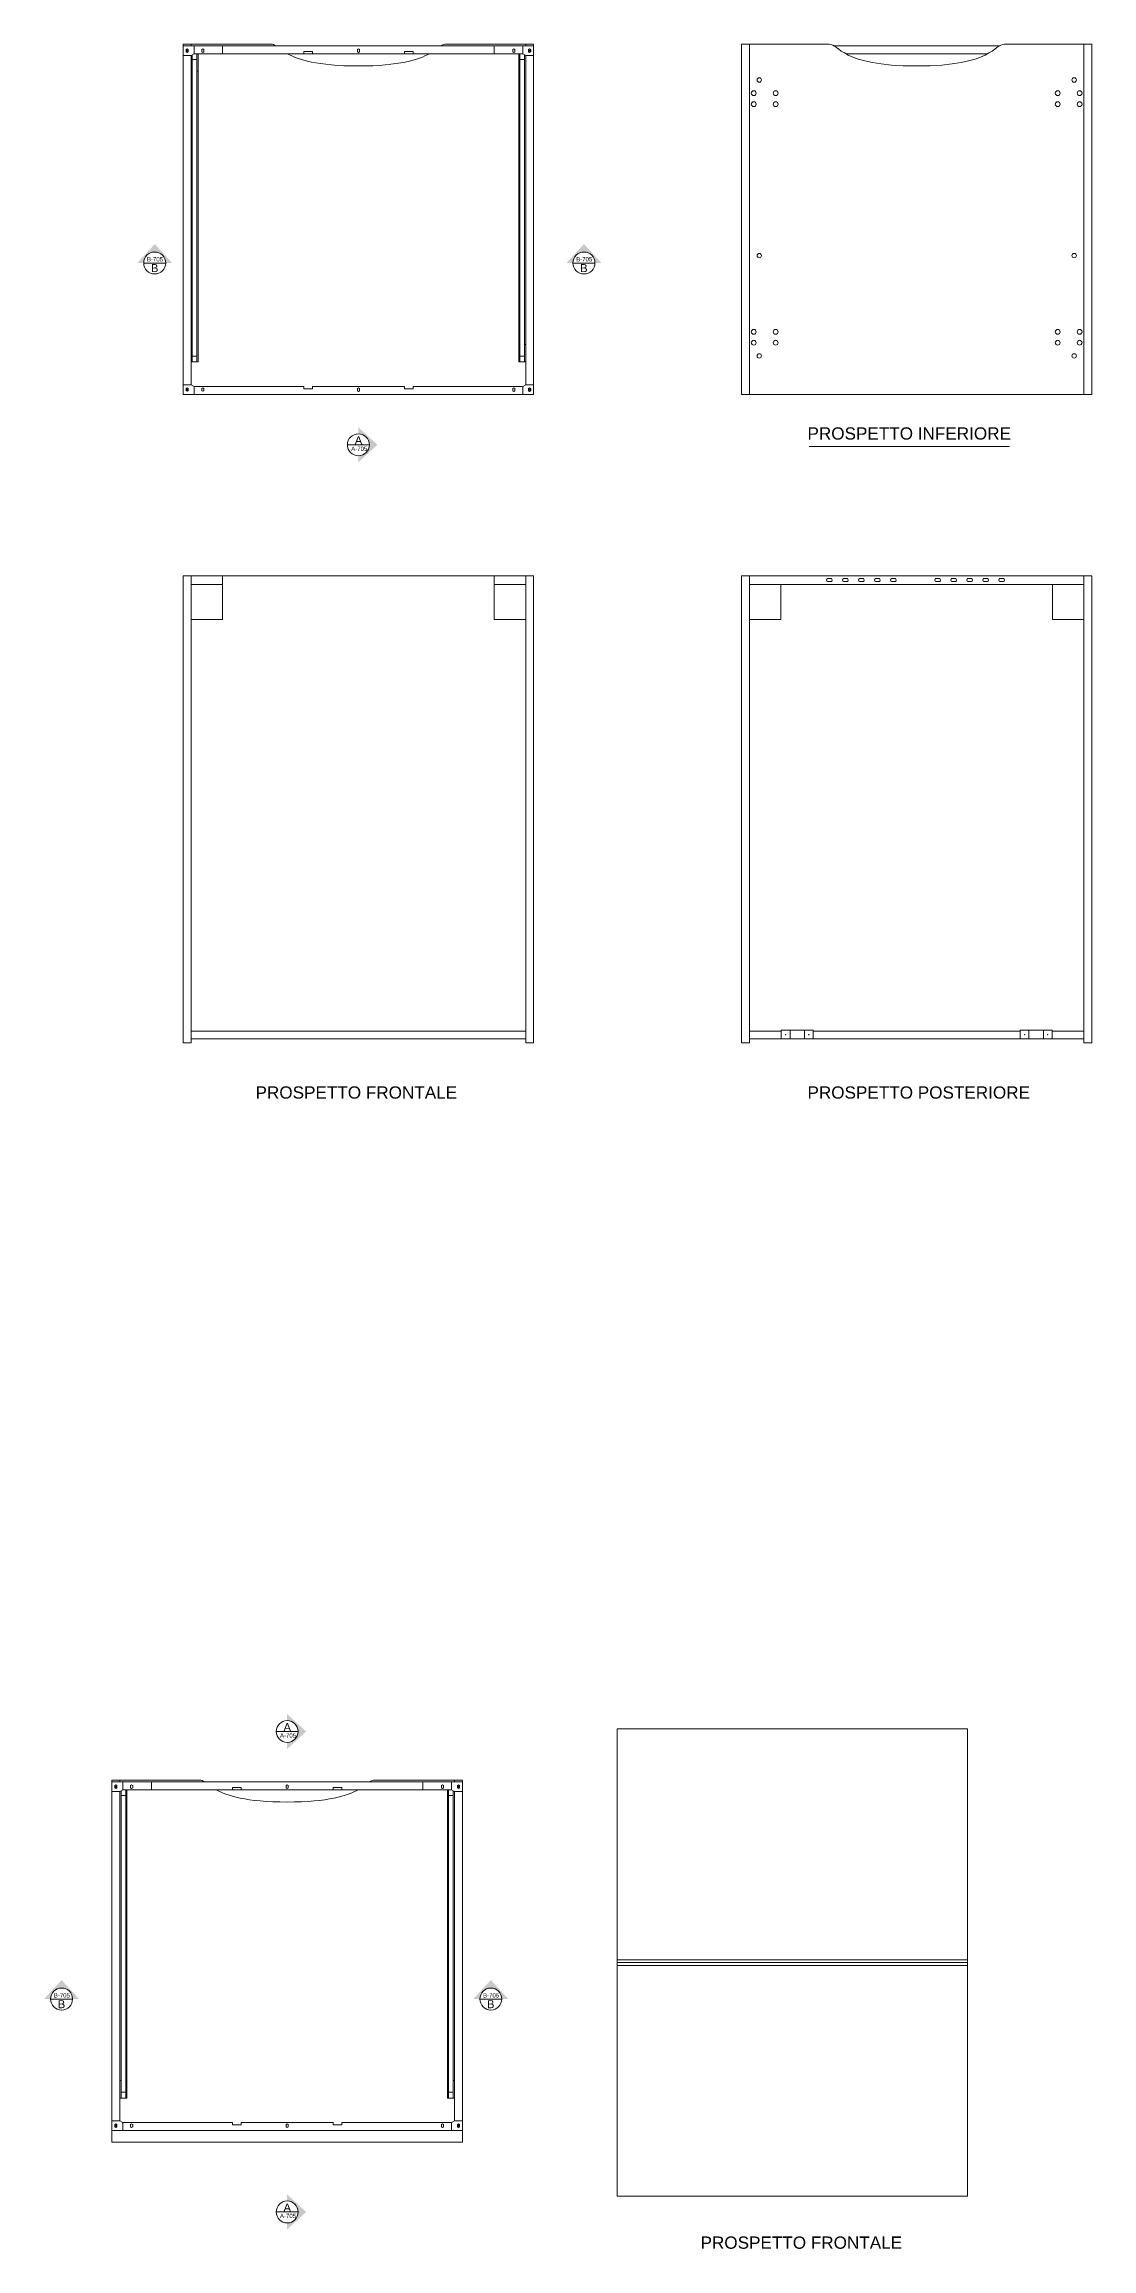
# Model space of a CAD drawing. Header units: millimetres. Extents: x 2339 to 3530, y 1636 to 3456.
# Drawn here: x 2351.7 to 2531.1, y 1636.4 to 2014 of the extents above; entities that cross this region are included whole.
import ezdxf
from ezdxf.enums import TextEntityAlignment as Align

# ---------------------------------------------------------------- set-up
doc = ezdxf.new("R2010")
doc.units = ezdxf.units.MM
doc.linetypes.add('CENTERX2', pattern=[4, 2.5, -0.5, 0.5, -0.5])
for name, color, linetype, lineweight in [('A-FURN', 8, 'Continuous', 18), ('G-ANNO-DIM', 3, 'Continuous', 18), ('STRUTTURA', 4, 'Continuous', 18), ('viti', 2, 'Continuous', 18)]:
    doc.layers.add(name, color=color, linetype=linetype, lineweight=lineweight)
doc.styles.add('ARIAL', font='arial.ttf')
doc.styles.add('underline', font='arial.ttf')

# ---------------------------------------------------------------- blocks, each defined once
blk = doc.blocks.new('buchi')
at = {"layer": 'STRUTTURA'}
for p, q in [((2908.12, 1714.86), (2908.12, 1715.76)), ((2908.82, 1715.76), (2908.82, 1714.86))]:
    blk.add_line(p, q, dxfattribs=at)
for points in [[(2908.82, 1715.76), (2908.82, 1716), (2908.12, 1716), (2908.12, 1715.76)], [(2908.12, 1714.86), (2908.12, 1714.63), (2908.82, 1714.63), (2908.82, 1714.86)]]:
    blk.add_open_spline(points, degree=3, dxfattribs=at)
blk = doc.blocks.new('section plan')
h = blk.add_hatch(color=256)
h.dxf.hatch_style = 1
h.paths.add_polyline_path([(56.9, 0.3), (46.3, 0.3, -1), (10.7, 0.3), (0.1, 0.3), (28.5, -30.6)])
blk.add_line((46.3, 0.3), (10.7, 0.3))
blk.add_circle((28.5, 0.3), 17.8)
at = {"style": 'ARIAL'}
for tag, height, p in [('A', 13, (28.4, 8.6)), ('A-301', 7, (29, -5.7))]:
    blk.add_attdef(tag, text='', height=height, dxfattribs=at).set_placement(p, align=Align.MIDDLE_CENTER)

msp = doc.modelspace()

# ---------------------------------------------------------------- hatches: boundary and pattern name
at = {"layer": 'G-ANNO-DIM'}
h = msp.add_hatch(color=256, dxfattribs=at)
h.dxf.hatch_style = 1
h.paths.add_polyline_path([(2405.5, 1948.42), (2405.5, 1947.3, -1), (2405.5, 1943.55), (2405.5, 1942.43), (2408.76, 1945.42)])
h = msp.add_hatch(color=256, dxfattribs=at)
h.dxf.hatch_style = 1
h.paths.add_polyline_path([(2393.3, 1728.02), (2393.3, 1726.9, -1), (2393.3, 1723.15), (2393.3, 1722.03), (2396.56, 1725.03)])
h = msp.add_hatch(color=256, dxfattribs=at)
h.dxf.hatch_style = 1
h.paths.add_polyline_path([(2393.3, 1645.73), (2393.3, 1644.61, -1), (2393.3, 1640.86), (2393.3, 1639.74), (2396.56, 1642.74)])

# ---------------------------------------------------------------- linework, layer by layer
at = {"layer": 'A-FURN'}
for p, q in [((2375.5, 2014.05), (2375.5, 1954.05)), ((2376.85, 2014.05), (2375.5, 2014.05)), ((2376.85, 2014.05), (2390.5, 2014.05)), ((2376.85, 2013.75), (2376.85, 2014.05)), ((2391.36, 2013.75), (2376.85, 2013.75)), ((2434.15, 2013.75), (2419.65, 2013.75)), ((2420.5, 2014.05), (2434.15, 2014.05)), ((2434.15, 2013.75), (2434.15, 2014.05)), ((2435.5, 2014.05), (2434.15, 2014.05)), ((2435.5, 1954.05), (2435.5, 2014.05)), ((2471.1, 1954.05), (2471.1, 2014.05)), ((2472.45, 2014.05), (2486.1, 2014.05)), ((2515.25, 2013.75), (2486.96, 2013.75)), ((2516.1, 2014.05), (2529.75, 2014.05)), ((2529.75, 1954.05), (2529.75, 2014.05)), ((2529.75, 1954.05), (2529.75, 2014.05)), ((2376.85, 1955.7), (2376.85, 2012.1)), ((2393.35, 2012.4), (2377.38, 2012.4)), ((2433.63, 2012.4), (2417.65, 2012.4)), ((2434.15, 1955.7), (2434.15, 2012.1)), ((2513.25, 2012.4), (2488.95, 2012.4)), ((2472.45, 1954.05), (2472.45, 1999.05)), ((2434.15, 1954.05), (2377, 1954.05)), ((2375.5, 1923), (2375.5, 1843)), ((2376.85, 1843), (2376.85, 1923)), ((2382.25, 1923), (2382.25, 1915.5)), ((2435.5, 1843), (2435.5, 1923)), ((2471.1, 1923), (2471.1, 1843)), ((2531.1, 1843), (2531.1, 1923)), ((2472.45, 1843), (2472.45, 1921.5)), ((2477.85, 1921.5), (2477.85, 1915.5)), ((2529.75, 1843), (2529.75, 1921.5)), ((2382.25, 1915.5), (2376.85, 1915.5)), ((2477.85, 1915.5), (2472.45, 1915.5)), ((2434.15, 1843), (2434.15, 1903)), ((2375.5, 1843), (2376.85, 1843)), ((2376.85, 1845), (2434.15, 1845)), ((2376.85, 1845), (2393.24, 1845)), ((2434.15, 1843.65), (2376.85, 1843.65)), ((2434.15, 1843), (2434.15, 1843.15)), ((2434.15, 1843), (2435.5, 1843)), ((2435.5, 1843), (2434.15, 1843)), ((2471.1, 1843), (2472.45, 1843)), ((2472.45, 1845), (2477.92, 1845)), ((2472.45, 1845), (2477.92, 1845)), ((2529.75, 1843.65), (2472.45, 1843.65)), ((2483.38, 1845), (2518.83, 1845)), ((2524.29, 1845), (2529.75, 1845)), ((2529.75, 1843), (2529.75, 1843.15)), ((2529.75, 1843), (2531.1, 1843)), ((2531.1, 1843), (2529.75, 1843)), ((2449.79, 1725.47), (2449.79, 1705.47)), ((2509.79, 1705.47), (2509.79, 1725.47)), ((2363.3, 1716.7), (2363.3, 1656.7)), ((2364.65, 1716.7), (2363.3, 1716.7)), ((2364.65, 1716.7), (2378.3, 1716.7)), ((2364.65, 1716.4), (2364.65, 1716.7)), ((2379.16, 1716.4), (2364.65, 1716.4)), ((2364.65, 1658.35), (2364.65, 1714.75)), ((2381.15, 1715.05), (2365.17, 1715.05)), ((2421.42, 1715.05), (2405.45, 1715.05)), ((2421.95, 1716.4), (2407.44, 1716.4)), ((2408.3, 1716.7), (2421.95, 1716.7)), ((2421.95, 1716.4), (2421.95, 1716.7)), ((2423.3, 1716.7), (2421.95, 1716.7)), ((2421.95, 1658.35), (2421.95, 1714.75)), ((2423.3, 1656.7), (2423.3, 1716.7)), ((2449.79, 1705.47), (2449.79, 1685.47)), ((2509.79, 1685.47), (2509.79, 1705.47)), ((2509.79, 1685.94), (2449.79, 1685.94)), ((2449.79, 1685.94), (2449.79, 1684.94)), ((2449.79, 1685.47), (2449.79, 1665.47)), ((2449.79, 1685.47), (2509.79, 1685.47)), ((2449.79, 1684.94), (2509.79, 1684.94)), ((2509.79, 1665.47), (2509.79, 1685.47)), ((2449.79, 1665.47), (2449.79, 1645.47)), ((2509.79, 1645.47), (2509.79, 1665.47)), ((2421.95, 1656.7), (2364.8, 1656.7)), ((2383.3, 1654.7), (2381.3, 1654.7)), ((2405.3, 1654.7), (2403.3, 1654.7)), ((2449.79, 1645.47), (2509.79, 1645.47))]:
    msp.add_line(p, q, dxfattribs=at)
for points in [[(2376.85, 2013.75), (2376.85, 2014.05)], [(2434.15, 2013.75), (2434.15, 2014.05)], [(2471.1, 1954.05), (2472.45, 1954.05), (2472.45, 2014.05), (2471.1, 2014.05)], [(2529.75, 1954.05), (2531.1, 1954.05), (2531.1, 2014.05), (2529.75, 2014.05)], [(2529.75, 2012.4), (2529.75, 2013.75)], [(2376.85, 1955.7), (2376.85, 2012.1)], [(2434.15, 1955.7), (2434.15, 2012.1)], [(2472.45, 1997.4), (2472.45, 1998.75)], [(2375.5, 1954.05), (2376.85, 1954.05)], [(2434.15, 1954.05), (2376.85, 1954.05)], [(2435.5, 1954.05), (2434.15, 1954.05)], [(2529.75, 1954.05), (2472.45, 1954.05)], [(2382.25, 1923), (2428.75, 1923)], [(2428.75, 1923), (2428.75, 1915.5), (2434.15, 1915.5)], [(2434.15, 1923), (2434.15, 1901.5)], [(2524.35, 1921.5), (2524.35, 1915.5), (2529.75, 1915.5)], [(2529.75, 1921.5), (2529.75, 1901.5)], [(2376.85, 1844.5), (2376.85, 1895.5)], [(2434.15, 1844.5), (2434.15, 1895.5)], [(2472.45, 1844.5), (2472.45, 1895.5)], [(2529.75, 1844.5), (2529.75, 1895.5)], [(2449.79, 1725.47), (2449.79, 1725.47), (2449.79, 1725.47), (2509.79, 1725.47), (2449.79, 1725.47), (2449.79, 1725.47), (2449.79, 1725.47)], [(2364.65, 1716.4), (2364.65, 1716.7)], [(2364.65, 1658.35), (2364.65, 1714.75)], [(2421.95, 1716.4), (2421.95, 1716.7)], [(2421.95, 1658.35), (2421.95, 1714.75)], [(2363.3, 1656.7), (2364.65, 1656.7)], [(2421.95, 1656.7), (2364.65, 1656.7)], [(2423.3, 1656.7), (2421.95, 1656.7)]]:
    msp.add_lwpolyline(points, dxfattribs=at)
msp.add_lwpolyline([(2363.3, 1654.7), (2363.3, 1656.7), (2423.3, 1656.7), (2423.3, 1654.7)], close=True, dxfattribs=at)
for centre, radius in [((2473.2, 2005.65), 0.414), ((2474.14, 2007.9), 0.375), ((2476.95, 2005.65), 0.414), ((2525.25, 2005.65), 0.414), ((2528.07, 2007.9), 0.375), ((2529, 2005.65), 0.414), ((2473.2, 2003.77), 0.414), ((2476.95, 2003.77), 0.414), ((2525.25, 2003.77), 0.414), ((2529, 2003.77), 0.414), ((2474.14, 1977.82), 0.375), ((2528.07, 1977.82), 0.375), ((2473.2, 1964.77), 0.414), ((2476.95, 1964.77), 0.414), ((2525.25, 1964.77), 0.414), ((2529, 1964.77), 0.414), ((2473.2, 1962.9), 0.414), ((2474.14, 1960.65), 0.375), ((2476.95, 1962.9), 0.414), ((2525.25, 1962.9), 0.414), ((2528.07, 1960.65), 0.375), ((2529, 1962.9), 0.414)]:
    msp.add_circle(centre, radius, dxfattribs=at)
for points in [[(2390.5, 2014.05), (2390.81, 2014.05), (2391.07, 2013.94), (2391.36, 2013.75)], [(2486.1, 2014.05), (2487.87, 2014.05), (2488.09, 2010.3), (2501.1, 2010.3)], [(2393.35, 2012.4), (2395.17, 2011.39), (2398.47, 2010.3), (2405.5, 2010.3)], [(2405.5, 2010.3), (2412.53, 2010.3), (2415.83, 2011.39), (2417.65, 2012.4)], [(2378.3, 1716.7), (2378.61, 1716.7), (2378.87, 1716.59), (2379.16, 1716.4)], [(2381.15, 1715.05), (2382.97, 1714.05), (2386.27, 1712.95), (2393.3, 1712.95)], [(2393.3, 1712.95), (2400.33, 1712.95), (2403.63, 1714.05), (2405.45, 1715.05)]]:
    msp.add_open_spline(points, degree=3, dxfattribs=at)
for points, knots in [([(2419.65, 2013.75), (2419.93, 2013.94), (2420.19, 2014.05), (2420.5, 2014.05), (2420.5, 2014.05), (2420.5, 2014.05), (2420.5, 2014.05), (2420.5, 2014.05), (2420.5, 2014.05), (2420.5, 2014.05)], [5.843098, 5.843098, 5.843098, 5.843098, 7.071068, 7.071068, 7.071068, 7.071074, 7.071074, 7.071074, 7.071154, 7.071154, 7.071154, 7.071154]), ([(2501.1, 2010.3), (2514.12, 2010.3), (2514.34, 2014.05), (2516.1, 2014.05), (2516.1, 2014.05), (2516.1, 2014.05), (2516.1, 2014.05), (2516.1, 2014.05), (2516.1, 2014.05), (2516.1, 2014.05)], [0, 0, 0, 0, 7.071068, 7.071068, 7.071068, 7.071074, 7.071074, 7.071074, 7.071154, 7.071154, 7.071154, 7.071154]), ([(2407.44, 1716.4), (2407.73, 1716.59), (2407.99, 1716.7), (2408.3, 1716.7), (2408.3, 1716.7), (2408.3, 1716.7), (2408.3, 1716.7), (2408.3, 1716.7), (2408.3, 1716.7), (2408.3, 1716.7)], [5.843098, 5.843098, 5.843098, 5.843098, 7.071068, 7.071068, 7.071068, 7.071074, 7.071074, 7.071074, 7.071154, 7.071154, 7.071154, 7.071154])]:
    msp.add_open_spline(points, degree=3, knots=knots, dxfattribs=at)
at = {"layer": 'G-ANNO-DIM'}
for p, q in [((2403.63, 1945.42), (2407.38, 1945.42)), ((2482.7, 1945.13), (2517.02, 1945.13)), ((2391.42, 1725.03), (2395.17, 1725.03)), ((2391.42, 1642.74), (2395.17, 1642.74))]:
    msp.add_line(p, q, dxfattribs=at)
for centre in [(2405.5, 1945.42), (2393.3, 1725.03), (2393.3, 1642.74)]:
    msp.add_circle(centre, 1.88, dxfattribs=at)
at = {"layer": 'STRUTTURA'}
for p, q in [((2375.5, 2013.75), (2375.5, 2012.1)), ((2375.5, 2013.75), (2405.5, 2013.75)), ((2376, 2012.71), (2376, 2013.13)), ((2376.35, 2012.71), (2376.35, 2013.13)), ((2376.85, 2013.75), (2434.15, 2013.75)), ((2378.7, 2012.71), (2378.7, 2013.13)), ((2379.05, 2012.71), (2379.05, 2013.13)), ((2382.25, 2012.4), (2382.25, 2013.75)), ((2405.33, 2012.71), (2405.33, 2013.13)), ((2435.5, 2013.75), (2405.5, 2013.75)), ((2405.67, 2012.71), (2405.67, 2013.13)), ((2428.75, 2012.4), (2428.75, 2013.75)), ((2431.95, 2012.71), (2431.95, 2013.13)), ((2432.3, 2012.71), (2432.3, 2013.13)), ((2434.65, 2012.71), (2434.65, 2013.13)), ((2435, 2012.71), (2435, 2013.13)), ((2435.5, 2013.75), (2435.5, 2012.1)), ((2375.5, 2012.1), (2376.85, 2012.1)), ((2377.38, 2012.4), (2376.85, 2012.1)), ((2377.05, 1960.6), (2377.05, 2011.4)), ((2377.05, 2011.4), (2377.85, 2011.4)), ((2377.06, 2011.4), (2377.06, 2012.22)), ((2378.05, 2012.4), (2377.38, 2012.4)), ((2377.85, 1959.6), (2377.86, 2012.4)), ((2377.86, 2009.4), (2378.05, 2009.4)), ((2378.05, 2012.4), (2378.05, 1959.6)), ((2397.63, 2012.4), (2397.63, 2012.77)), ((2397.63, 2012.4), (2405.5, 2012.4)), ((2413.38, 2012.4), (2405.5, 2012.4)), ((2413.38, 2012.4), (2413.38, 2012.77)), ((2432.95, 2012.4), (2433.63, 2012.4)), ((2432.95, 2012.4), (2432.95, 1959.6)), ((2433.14, 2009.4), (2432.95, 2009.4)), ((2433.15, 1959.6), (2433.14, 2012.4)), ((2433.95, 2011.4), (2433.15, 2011.4)), ((2433.63, 2012.4), (2434.15, 2012.1)), ((2433.94, 2011.4), (2433.94, 2012.22)), ((2433.95, 1960.6), (2433.95, 2011.4)), ((2435.5, 2012.1), (2434.15, 2012.1)), ((2377.05, 1962.6), (2376.85, 1962.6)), ((2377.05, 1959.6), (2377.05, 1960.6)), ((2377.85, 1960.6), (2377.05, 1960.6)), ((2433.15, 1960.6), (2433.95, 1960.6)), ((2433.95, 1962.6), (2434.15, 1962.6)), ((2433.95, 1959.6), (2433.95, 1960.6)), ((2377.05, 1959.6), (2376.85, 1959.6)), ((2377.05, 1959.6), (2378.05, 1959.6)), ((2433.95, 1959.6), (2432.95, 1959.6)), ((2433.95, 1959.6), (2434.15, 1959.6)), ((2375.5, 1954.05), (2375.5, 1955.7)), ((2375.5, 1955.7), (2376.85, 1955.7)), ((2375.5, 1954.05), (2405.5, 1954.05)), ((2376, 1954.66), (2376, 1955.08)), ((2376.35, 1954.66), (2376.35, 1955.08)), ((2377.38, 1955.4), (2376.85, 1955.7)), ((2378.7, 1954.66), (2378.7, 1955.08)), ((2379.05, 1954.66), (2379.05, 1955.08)), ((2397.63, 1955.4), (2397.63, 1955.02)), ((2397.63, 1955.4), (2405.5, 1955.4)), ((2405.33, 1954.66), (2405.33, 1955.08)), ((2413.38, 1955.4), (2405.5, 1955.4)), ((2435.5, 1954.05), (2405.5, 1954.05)), ((2405.67, 1954.66), (2405.67, 1955.08)), ((2413.38, 1955.4), (2413.38, 1955.02)), ((2431.95, 1954.66), (2431.95, 1955.08)), ((2432.3, 1954.66), (2432.3, 1955.08)), ((2433.63, 1955.4), (2434.15, 1955.7)), ((2435.5, 1955.7), (2434.15, 1955.7)), ((2434.65, 1954.66), (2434.65, 1955.08)), ((2435, 1954.66), (2435, 1955.08)), ((2435.5, 1954.05), (2435.5, 1955.7)), ((2382.25, 1923), (2375.5, 1923)), ((2435.5, 1923), (2428.75, 1923)), ((2531.1, 1923), (2471.1, 1923)), ((2477.92, 1845.15), (2483.38, 1845.15)), ((2477.92, 1843.65), (2477.92, 1845.15)), ((2483.38, 1843.65), (2477.92, 1843.65)), ((2479.42, 1845.15), (2479.42, 1843.65)), ((2481.88, 1845.15), (2481.88, 1843.65)), ((2483.38, 1845.15), (2483.38, 1843.65)), ((2518.83, 1845.15), (2524.29, 1845.15)), ((2518.83, 1843.65), (2518.83, 1845.15)), ((2524.29, 1843.65), (2518.83, 1843.65)), ((2520.33, 1845.15), (2520.33, 1843.65)), ((2522.79, 1845.15), (2522.79, 1843.65)), ((2524.29, 1845.15), (2524.29, 1843.65)), ((2363.3, 1716.4), (2363.3, 1714.75)), ((2363.3, 1716.4), (2393.3, 1716.4)), ((2363.3, 1714.75), (2364.65, 1714.75)), ((2363.8, 1715.37), (2363.8, 1715.79)), ((2364.15, 1715.37), (2364.15, 1715.79)), ((2364.65, 1716.4), (2421.95, 1716.4)), ((2365.17, 1715.05), (2364.65, 1714.75)), ((2364.86, 1714.05), (2364.86, 1714.87)), ((2365.85, 1715.05), (2365.17, 1715.05)), ((2365.65, 1662.25), (2365.66, 1715.05)), ((2365.85, 1715.05), (2365.85, 1662.25)), ((2366.5, 1715.37), (2366.5, 1715.79)), ((2366.85, 1715.37), (2366.85, 1715.79)), ((2370.05, 1715.05), (2370.05, 1716.4)), ((2385.42, 1715.05), (2385.42, 1715.43)), ((2385.42, 1715.05), (2393.3, 1715.05)), ((2393.13, 1715.36), (2393.13, 1715.79)), ((2423.3, 1716.4), (2393.3, 1716.4)), ((2401.17, 1715.05), (2393.3, 1715.05)), ((2393.47, 1715.36), (2393.47, 1715.79)), ((2401.17, 1715.05), (2401.17, 1715.43)), ((2416.55, 1715.05), (2416.55, 1716.4)), ((2419.75, 1715.36), (2419.75, 1715.79)), ((2420.1, 1715.36), (2420.1, 1715.79)), ((2420.75, 1715.05), (2421.42, 1715.05)), ((2420.75, 1715.05), (2420.75, 1662.25)), ((2420.95, 1662.25), (2420.94, 1715.05)), ((2421.42, 1715.05), (2421.95, 1714.75)), ((2421.74, 1714.05), (2421.74, 1714.87)), ((2423.3, 1714.75), (2421.95, 1714.75)), ((2422.45, 1715.36), (2422.45, 1715.79)), ((2422.8, 1715.36), (2422.8, 1715.79)), ((2423.3, 1716.4), (2423.3, 1714.75)), ((2364.85, 1663.25), (2364.85, 1714.05)), ((2364.85, 1714.05), (2365.65, 1714.05)), ((2365.66, 1712.05), (2365.85, 1712.05)), ((2420.94, 1712.05), (2420.75, 1712.05)), ((2421.75, 1714.05), (2420.95, 1714.05)), ((2421.75, 1663.25), (2421.75, 1714.05)), ((2364.85, 1665.25), (2364.65, 1665.25)), ((2364.85, 1662.25), (2364.65, 1662.25)), ((2364.85, 1662.25), (2364.85, 1663.25)), ((2365.65, 1663.25), (2364.85, 1663.25)), ((2364.85, 1662.25), (2365.85, 1662.25)), ((2421.75, 1662.25), (2420.75, 1662.25)), ((2420.95, 1663.25), (2421.75, 1663.25)), ((2421.75, 1665.25), (2421.95, 1665.25)), ((2421.75, 1662.25), (2421.75, 1663.25)), ((2421.75, 1662.25), (2421.95, 1662.25)), ((2363.3, 1656.7), (2363.3, 1658.35)), ((2363.3, 1658.35), (2364.65, 1658.35)), ((2365.17, 1658.05), (2364.65, 1658.35)), ((2385.42, 1658.05), (2385.42, 1657.68)), ((2385.42, 1658.05), (2393.3, 1658.05)), ((2401.17, 1658.05), (2393.3, 1658.05)), ((2401.17, 1658.05), (2401.17, 1657.68)), ((2421.42, 1658.05), (2421.95, 1658.35)), ((2423.3, 1658.35), (2421.95, 1658.35)), ((2423.3, 1656.7), (2423.3, 1658.35)), ((2363.3, 1656.7), (2393.3, 1656.7)), ((2363.8, 1657.32), (2363.8, 1657.74)), ((2364.15, 1657.32), (2364.15, 1657.74)), ((2366.5, 1657.32), (2366.5, 1657.74)), ((2366.85, 1657.32), (2366.85, 1657.74)), ((2393.13, 1657.31), (2393.13, 1657.74)), ((2423.3, 1656.7), (2393.3, 1656.7)), ((2393.47, 1657.31), (2393.47, 1657.74)), ((2419.75, 1657.31), (2419.75, 1657.74)), ((2420.1, 1657.31), (2420.1, 1657.74)), ((2422.45, 1657.31), (2422.45, 1657.74)), ((2422.8, 1657.31), (2422.8, 1657.74))]:
    msp.add_line(p, q, dxfattribs=at)
for points in [[(2377.38, 2013.75), (2377.38, 2012.4), (2396.13, 2012.4)], [(2433.63, 2012.4), (2433.63, 2013.75)], [(2377.38, 2012.4), (2417.65, 2012.4)], [(2397.63, 2012.77), (2396.13, 2012.77), (2396.13, 2012.4)], [(2413.38, 2012.77), (2414.88, 2012.77), (2414.88, 2012.4)], [(2433.63, 2012.4), (2414.88, 2012.4)], [(2377.38, 1954.05), (2377.38, 1955.4), (2396.13, 1955.4)], [(2397.63, 1955.02), (2396.13, 1955.02), (2396.13, 1955.4)], [(2413.38, 1955.02), (2414.88, 1955.02), (2414.88, 1955.4)], [(2433.63, 1954.05), (2433.63, 1955.4), (2414.88, 1955.4)], [(2376.85, 1923), (2376.85, 1921.5), (2382.25, 1921.5)], [(2434.15, 1921.5), (2434.15, 1923)], [(2472.45, 1923), (2472.45, 1921.5), (2529.75, 1921.5)], [(2529.75, 1921.5), (2529.75, 1923)], [(2428.75, 1921.5), (2434.15, 1921.5)], [(2365.17, 1716.4), (2365.17, 1715.05), (2383.92, 1715.05)], [(2365.17, 1715.05), (2405.45, 1715.05)], [(2385.42, 1715.43), (2383.92, 1715.43), (2383.92, 1715.05)], [(2401.17, 1715.43), (2402.67, 1715.43), (2402.67, 1715.05)], [(2421.42, 1715.05), (2402.67, 1715.05)], [(2421.42, 1715.05), (2421.42, 1716.4)], [(2365.17, 1656.7), (2365.17, 1658.05), (2383.92, 1658.05)], [(2385.42, 1657.68), (2383.92, 1657.68), (2383.92, 1658.05)], [(2401.17, 1657.68), (2402.67, 1657.68), (2402.67, 1658.05)], [(2421.42, 1656.7), (2421.42, 1658.05), (2402.67, 1658.05)]]:
    msp.add_lwpolyline(points, dxfattribs=at)
for centre in [(2478.67, 1844.4), (2482.63, 1844.4), (2519.58, 1844.4), (2523.54, 1844.4)]:
    msp.add_circle(centre, 0.0375, dxfattribs=at)
for points in [[(2376, 2013.13), (2376, 2013.25), (2376.35, 2013.25), (2376.35, 2013.13)], [(2378.7, 2013.13), (2378.7, 2013.25), (2379.05, 2013.25), (2379.05, 2013.13)], [(2405.33, 2013.13), (2405.33, 2013.25), (2405.67, 2013.25), (2405.67, 2013.13)], [(2431.95, 2013.13), (2431.95, 2013.25), (2432.3, 2013.25), (2432.3, 2013.13)], [(2434.65, 2013.13), (2434.65, 2013.25), (2435, 2013.25), (2435, 2013.13)], [(2376.35, 2012.71), (2376.35, 2012.6), (2376, 2012.6), (2376, 2012.71)], [(2379.05, 2012.71), (2379.05, 2012.6), (2378.7, 2012.6), (2378.7, 2012.71)], [(2405.67, 2012.71), (2405.67, 2012.59), (2405.33, 2012.59), (2405.33, 2012.71)], [(2432.3, 2012.71), (2432.3, 2012.59), (2431.95, 2012.59), (2431.95, 2012.71)], [(2435, 2012.71), (2435, 2012.59), (2434.65, 2012.59), (2434.65, 2012.71)], [(2376, 1955.08), (2376, 1955.2), (2376.35, 1955.2), (2376.35, 1955.08)], [(2376.35, 1954.66), (2376.35, 1954.55), (2376, 1954.55), (2376, 1954.66)], [(2378.7, 1955.08), (2378.7, 1955.2), (2379.05, 1955.2), (2379.05, 1955.08)], [(2379.05, 1954.66), (2379.05, 1954.55), (2378.7, 1954.55), (2378.7, 1954.66)], [(2405.33, 1955.08), (2405.33, 1955.2), (2405.67, 1955.2), (2405.67, 1955.08)], [(2405.67, 1954.66), (2405.67, 1954.54), (2405.33, 1954.54), (2405.33, 1954.66)], [(2431.95, 1955.08), (2431.95, 1955.2), (2432.3, 1955.2), (2432.3, 1955.08)], [(2432.3, 1954.66), (2432.3, 1954.54), (2431.95, 1954.54), (2431.95, 1954.66)], [(2434.65, 1955.08), (2434.65, 1955.2), (2435, 1955.2), (2435, 1955.08)], [(2435, 1954.66), (2435, 1954.54), (2434.65, 1954.54), (2434.65, 1954.66)], [(2363.8, 1715.79), (2363.8, 1715.9), (2364.15, 1715.9), (2364.15, 1715.79)], [(2364.15, 1715.37), (2364.15, 1715.25), (2363.8, 1715.25), (2363.8, 1715.37)], [(2366.5, 1715.79), (2366.5, 1715.9), (2366.85, 1715.9), (2366.85, 1715.79)], [(2366.85, 1715.37), (2366.85, 1715.25), (2366.5, 1715.25), (2366.5, 1715.37)], [(2393.13, 1715.79), (2393.13, 1715.9), (2393.47, 1715.9), (2393.47, 1715.79)], [(2393.47, 1715.36), (2393.47, 1715.25), (2393.13, 1715.25), (2393.13, 1715.36)], [(2419.75, 1715.79), (2419.75, 1715.9), (2420.1, 1715.9), (2420.1, 1715.79)], [(2420.1, 1715.36), (2420.1, 1715.25), (2419.75, 1715.25), (2419.75, 1715.36)], [(2422.45, 1715.79), (2422.45, 1715.9), (2422.8, 1715.9), (2422.8, 1715.79)], [(2422.8, 1715.36), (2422.8, 1715.25), (2422.45, 1715.25), (2422.45, 1715.36)], [(2363.8, 1657.74), (2363.8, 1657.85), (2364.15, 1657.85), (2364.15, 1657.74)], [(2366.5, 1657.74), (2366.5, 1657.85), (2366.85, 1657.85), (2366.85, 1657.74)], [(2393.13, 1657.74), (2393.13, 1657.85), (2393.47, 1657.85), (2393.47, 1657.74)], [(2419.75, 1657.74), (2419.75, 1657.85), (2420.1, 1657.85), (2420.1, 1657.74)], [(2422.45, 1657.74), (2422.45, 1657.85), (2422.8, 1657.85), (2422.8, 1657.74)], [(2364.15, 1657.32), (2364.15, 1657.2), (2363.8, 1657.2), (2363.8, 1657.32)], [(2366.85, 1657.32), (2366.85, 1657.2), (2366.5, 1657.2), (2366.5, 1657.32)], [(2393.47, 1657.31), (2393.47, 1657.2), (2393.13, 1657.2), (2393.13, 1657.31)], [(2420.1, 1657.31), (2420.1, 1657.2), (2419.75, 1657.2), (2419.75, 1657.31)], [(2422.8, 1657.31), (2422.8, 1657.2), (2422.45, 1657.2), (2422.45, 1657.31)]]:
    msp.add_open_spline(points, degree=3, dxfattribs=at)
at = {"layer": 'viti'}
for p, q in [((2376.35, 2013.13), (2376, 2012.71)), ((2376.35, 2012.71), (2376, 2013.13)), ((2435, 2013.13), (2434.65, 2012.71)), ((2435, 2012.71), (2434.65, 2013.13)), ((2376.35, 1955.08), (2376, 1954.66)), ((2376.35, 1954.66), (2376, 1955.08)), ((2435, 1955.08), (2434.65, 1954.66)), ((2435, 1954.66), (2434.65, 1955.08)), ((2364.15, 1715.79), (2363.8, 1715.37)), ((2364.15, 1715.37), (2363.8, 1715.79)), ((2422.8, 1715.79), (2422.45, 1715.36)), ((2422.8, 1715.36), (2422.45, 1715.79)), ((2364.15, 1657.74), (2363.8, 1657.32)), ((2364.15, 1657.32), (2363.8, 1657.74)), ((2422.8, 1657.74), (2422.45, 1657.31)), ((2422.8, 1657.31), (2422.45, 1657.74))]:
    msp.add_line(p, q, dxfattribs=at)

# ---------------------------------------------------------------- block references
at = {"layer": 'G-ANNO-DIM', "linetype": 'CENTERX2', "ltscale": 5}
ref = msp.add_blockref('section plan', (2367.62, 1976.58), dxfattribs=dict(at, xscale=-0.1054453191810376, yscale=0.1054453191810376, zscale=0.1054453191810376, rotation=180))
ref.add_attrib('A-301', 'B-705', dxfattribs={"layer": '0', "ltscale": 5, "height": 0.738, "style": 'ARIAL'}).set_placement((2370.67, 1977.19), align=Align.MIDDLE_CENTER)
ref.add_attrib('A', 'B', dxfattribs={"layer": '0', "ltscale": 5, "height": 1.37, "style": 'ARIAL'}).set_placement((2370.61, 1975.68), align=Align.MIDDLE_CENTER)
ref = msp.add_blockref('section plan', (2441.12, 1976.58), dxfattribs=dict(at, xscale=-0.1054453191810376, yscale=0.1054453191810376, zscale=0.1054453191810376, rotation=180))
ref.add_attrib('A-301', 'B-705', dxfattribs={"layer": '0', "ltscale": 5, "height": 0.738, "style": 'ARIAL'}).set_placement((2444.17, 1977.19), align=Align.MIDDLE_CENTER)
ref.add_attrib('A', 'B', dxfattribs={"layer": '0', "ltscale": 5, "height": 1.37, "style": 'ARIAL'}).set_placement((2444.11, 1975.68), align=Align.MIDDLE_CENTER)
ref = msp.add_blockref('section plan', (2351.67, 1679.24), dxfattribs=dict(at, xscale=-0.1054453191810376, yscale=0.1054453191810376, zscale=0.1054453191810376, rotation=180))
ref.add_attrib('A-301', 'B-705', dxfattribs={"layer": '0', "ltscale": 5, "height": 0.738, "style": 'ARIAL'}).set_placement((2354.72, 1679.84), align=Align.MIDDLE_CENTER)
ref.add_attrib('A', 'B', dxfattribs={"layer": '0', "ltscale": 5, "height": 1.37, "style": 'ARIAL'}).set_placement((2354.66, 1678.33), align=Align.MIDDLE_CENTER)
ref = msp.add_blockref('section plan', (2425.17, 1679.24), dxfattribs=dict(at, xscale=-0.1054453191810376, yscale=0.1054453191810376, zscale=0.1054453191810376, rotation=180))
ref.add_attrib('A-301', 'B-705', dxfattribs={"layer": '0', "ltscale": 5, "height": 0.738, "style": 'ARIAL'}).set_placement((2428.22, 1679.84), align=Align.MIDDLE_CENTER)
ref.add_attrib('A', 'B', dxfattribs={"layer": '0', "ltscale": 5, "height": 1.37, "style": 'ARIAL'}).set_placement((2428.16, 1678.33), align=Align.MIDDLE_CENTER)
at = {"layer": 'STRUTTURA', "xscale": 0.75, "yscale": 0.75, "zscale": 0.75, "rotation": 90}
for p in [(3772.64, -259.11), (3775.38, -259.11), (3778.12, -259.11), (3780.86, -259.11), (3783.59, -259.11), (3791.19, -259.11), (3793.93, -259.11), (3796.66, -259.11), (3799.4, -259.11), (3802.14, -259.11)]:
    msp.add_blockref('buchi', p, dxfattribs=at)

# ---------------------------------------------------------------- texts
at = {"layer": 'G-ANNO-DIM', "style": 'underline'}
for s, p in [('PROSPETTO INFERIORE', (2482.4, 1946.31)), ('PROSPETTO FRONTALE', (2387.89, 1833.43)), ('PROSPETTO POSTERIORE', (2482.4, 1833.43)), ('PROSPETTO FRONTALE', (2464.09, 1636.44))]:
    msp.add_text(s, height=2.0979, dxfattribs=at).set_placement(p)
at = {"layer": 'G-ANNO-DIM', "style": 'ARIAL'}
for tag, height, p in [('A-705', 0.738, (2405.65, 1944.74)), ('A', 1.37, (2405.52, 1946.19)), ('A', 1.37, (2393.32, 1725.79)), ('A-705', 0.738, (2393.45, 1724.35)), ('A', 1.37, (2393.32, 1643.5)), ('A-705', 0.738, (2393.45, 1642.06))]:
    msp.add_attdef(tag, text='', height=height, dxfattribs=at).set_placement(p, align=Align.MIDDLE_CENTER)

doc.saveas('drawing.dxf')
